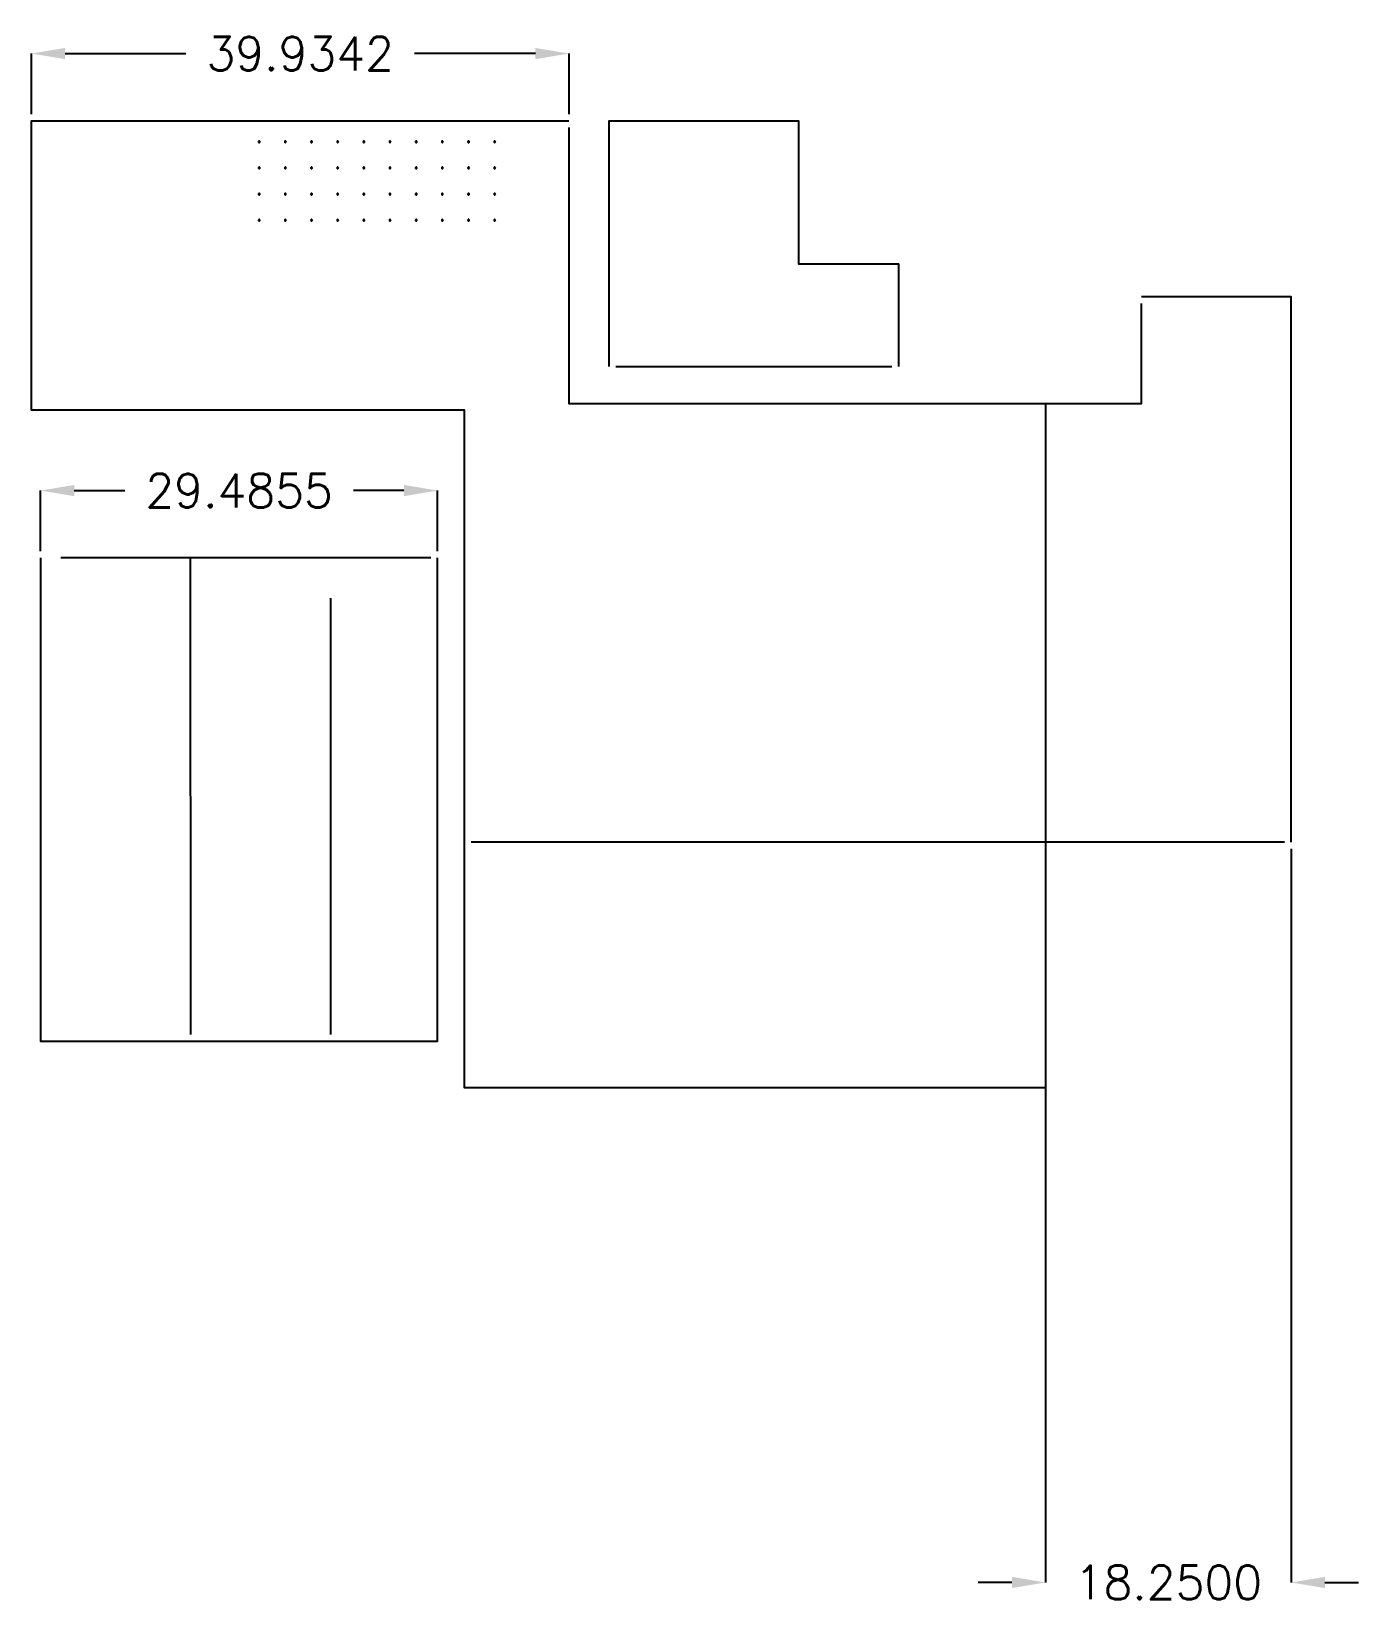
# Model space of a CAD drawing. Header units: millimetres. Extents: x -33 to 66, y 93 to 210.
import ezdxf

# ---------------------------------------------------------------- set-up
doc = ezdxf.new("R2010")
doc.units = ezdxf.units.MM
for name, color, linetype in [('BOT_Full_CutOut_45', 3, 'Continuous'), ('BOT_Partial_CutOut_45', 4, 'Continuous'), ('DIMENSION', 3, 'Continuous'), ('TOP_Full_CutOut_90', 7, 'Continuous'), ('TOP_Partial_CutOut_45', 1, 'Continuous')]:
    doc.layers.add(name, color=color, linetype=linetype)
doc.styles.get("Standard").update_dxf_attribs({"font": 'txt.shx'})
doc.dimstyles.get("Standard").update_dxf_attribs({"dimscale": 100, "dimtxt": 2.5, "dimasz": 2.5, "dimexe": 0, "dimexo": 0.5, "dimgap": 1, "dimtad": 0, "dimtoh": 1, "dimdec": 4, "dimzin": 0, "dimdsep": 46, "dimtxsty": 'Standard', "dimcen": 2.5, "dimadec": 0, "dimazin": 0, "dimtfac": 1, "dimtdec": 4, "dimtofl": 0, "dimtmove": 0, "dimatfit": 3, "dimfxl": 1, "dimtolj": 1, "dimtzin": 0, "dimarcsym": 0})

# ---------------------------------------------------------------- blocks, each defined once
blk = doc.blocks.new('*D78')
at = {"layer": 'Defpoints', "color": 0}
for p in [(-31.893029, 175.965005), (-31.893029, 170.964664), (-2.407486, 170.965005)]:
    blk.add_point(p, dxfattribs=at)
at = {"layer": 'DIMENSION', "color": 0, "lineweight": -2}
for p, q in [((-31.893029, 171.464664), (-31.893029, 175.965005)), ((-29.393029, 175.965005), (-25.650257, 175.965005)), ((-4.907486, 175.965005), (-8.650257, 175.965005)), ((-2.407486, 171.465005), (-2.407486, 175.965005))]:
    blk.add_line(p, q, dxfattribs=at)
at = {"layer": 'DIMENSION', "color": 0}
for points in [[(-29.393029, 176.381672), (-29.393029, 175.548338), (-31.893029, 175.965005)], [(-4.907486, 175.548338), (-4.907486, 176.381672), (-2.407486, 175.965005)]]:
    blk.add_solid(points, dxfattribs=at)
at = {"layer": 'DIMENSION', "color": 0, "insert": (-17.150257, 175.965005), "char_height": 2.5, "attachment_point": 5}
blk.add_mtext('\\A1;29.4855', dxfattribs=at)
blk = doc.blocks.new('*D81')
at = {"layer": 'Defpoints', "color": 0}
for p in [(42.76004, 149.847849), (61.01004, 149.847868), (61.01004, 94.847849)]:
    blk.add_point(p, dxfattribs=at)
at = {"layer": 'DIMENSION', "color": 0, "lineweight": -2}
for p, q in [((42.76004, 149.347849), (42.76004, 94.847849)), ((61.01004, 149.347868), (61.01004, 94.847849)), ((40.26004, 94.847849), (37.76004, 94.847849)), ((63.51004, 94.847849), (66.01004, 94.847849))]:
    blk.add_line(p, q, dxfattribs=at)
at = {"layer": 'DIMENSION', "color": 0}
for points in [[(40.26004, 94.431182), (40.26004, 95.264516), (42.76004, 94.847849)], [(63.51004, 95.264516), (63.51004, 94.431182), (61.01004, 94.847849)]]:
    blk.add_solid(points, dxfattribs=at)
at = {"layer": 'DIMENSION', "color": 0, "insert": (51.88504, 94.847849), "char_height": 2.5, "attachment_point": 5}
blk.add_mtext('\\A1;18.2500', dxfattribs=at)
blk = doc.blocks.new('*D82')
at = {"layer": 'Defpoints', "color": 0}
for p in [(7.358689, 208.428841), (-32.575481, 203.427055), (7.358689, 203.428841)]:
    blk.add_point(p, dxfattribs=at)
at = {"layer": 'DIMENSION', "color": 0, "lineweight": -2}
for p, q in [((-32.575481, 203.927055), (-32.575481, 208.428841)), ((-30.075481, 208.428841), (-21.108396, 208.428841)), ((4.858689, 208.428841), (-4.108396, 208.428841)), ((7.358689, 203.928841), (7.358689, 208.428841))]:
    blk.add_line(p, q, dxfattribs=at)
at = {"layer": 'DIMENSION', "color": 0}
for points in [[(-30.075481, 208.845508), (-30.075481, 208.012175), (-32.575481, 208.428841)], [(4.858689, 208.012175), (4.858689, 208.845508), (7.358689, 208.428841)]]:
    blk.add_solid(points, dxfattribs=at)
at = {"layer": 'DIMENSION', "color": 0, "insert": (-12.608396, 208.428841), "char_height": 2.5, "attachment_point": 5}
blk.add_mtext('\\A1;39.9342', dxfattribs=at)

msp = doc.modelspace()

# ---------------------------------------------------------------- linework, layer by layer
at = {"layer": 'BOT_Full_CutOut_45', "linetype": 'Continuous'}
for points in [[(7.341108, 202.92869), (7.341879, 182.428743), (42.758642, 182.430398), (49.888642, 182.430704), (49.888642, 189.864461)], [(10.839974, 185.178705), (31.339921, 185.178851)]]:
    msp.add_lwpolyline(points, dxfattribs=at)
at = {"layer": 'BOT_Full_CutOut_45'}
for points in [[(-2.907486, 170.965005), (-30.393029, 170.964664)], [(60.51004, 149.847849), (42.76004, 149.847849), (42.76004, 132.097849)]]:
    msp.add_lwpolyline(points, dxfattribs=at)
at = {"layer": 'BOT_Partial_CutOut_45'}
for points in [[(42.758642, 182.430398), (42.76004, 149.847849), (0.093416, 149.847849)], [(-20.774544, 170.964664), (-20.773029, 135.54815)]]:
    msp.add_lwpolyline(points, dxfattribs=at)
at = {"layer": 'TOP_Full_CutOut_90', "linetype": 'Continuous'}
for points in [[(42.76004, 131.597849), (-0.406592, 131.597849), (-0.406385, 145.180136), (-0.407955, 181.92853), (-32.574562, 181.927155), (-32.575481, 203.427055), (-16.658864, 203.427055), (-16.658864, 203.427055), (2.837798, 203.428505), (2.837798, 203.428505), (7.341087, 203.42869)], [(10.339974, 185.178735), (10.341087, 203.42869), (24.408909, 203.429091), (24.408661, 195.309062), (24.408585, 192.809062), (31.840386, 192.808835), (31.839921, 185.17882)]]:
    msp.add_lwpolyline(points, dxfattribs=at)
at = {"layer": 'TOP_Full_CutOut_90'}
for points in [[(-15.677936, 201.919997), (-15.694157, 201.909158), (-15.704996, 201.892937), (-15.708802, 201.873803), (-15.704996, 201.854669), (-15.694157, 201.838448), (-15.677936, 201.827609), (-15.658802, 201.823803), (-15.639668, 201.827609), (-15.623446, 201.838448), (-15.612608, 201.854669), (-15.608802, 201.873803), (-15.612608, 201.892937), (-15.623446, 201.909158), (-15.639668, 201.919997), (-15.658802, 201.923803), (-15.677936, 201.919997)], [(-13.733936, 201.919997), (-13.750157, 201.909158), (-13.760996, 201.892937), (-13.764802, 201.873803), (-13.760996, 201.854669), (-13.750157, 201.838448), (-13.733936, 201.827609), (-13.714802, 201.823803), (-13.695668, 201.827609), (-13.679446, 201.838448), (-13.668608, 201.854669), (-13.664802, 201.873803), (-13.668608, 201.892937), (-13.679446, 201.909158), (-13.695668, 201.919997), (-13.714802, 201.923803), (-13.733936, 201.919997)], [(-11.789936, 201.919997), (-11.806157, 201.909158), (-11.816996, 201.892937), (-11.820802, 201.873803), (-11.816996, 201.854669), (-11.806157, 201.838448), (-11.789936, 201.827609), (-11.770802, 201.823803), (-11.751668, 201.827609), (-11.735446, 201.838448), (-11.724608, 201.854669), (-11.720802, 201.873803), (-11.724608, 201.892937), (-11.735446, 201.909158), (-11.751668, 201.919997), (-11.770802, 201.923803), (-11.789936, 201.919997)], [(-9.845936, 201.919997), (-9.862157, 201.909158), (-9.872996, 201.892937), (-9.876802, 201.873803), (-9.872996, 201.854669), (-9.862157, 201.838448), (-9.845936, 201.827609), (-9.826802, 201.823803), (-9.807668, 201.827609), (-9.791446, 201.838448), (-9.780608, 201.854669), (-9.776802, 201.873803), (-9.780608, 201.892937), (-9.791446, 201.909158), (-9.807668, 201.919997), (-9.826802, 201.923803), (-9.845936, 201.919997)], [(-7.901936, 201.919997), (-7.918157, 201.909158), (-7.928996, 201.892937), (-7.932802, 201.873803), (-7.928996, 201.854669), (-7.918157, 201.838448), (-7.901936, 201.827609), (-7.882802, 201.823803), (-7.863668, 201.827609), (-7.847446, 201.838448), (-7.836608, 201.854669), (-7.832802, 201.873803), (-7.836608, 201.892937), (-7.847446, 201.909158), (-7.863668, 201.919997), (-7.882802, 201.923803), (-7.901936, 201.919997)], [(-5.957936, 201.919997), (-5.974157, 201.909158), (-5.984996, 201.892937), (-5.988802, 201.873803), (-5.984996, 201.854669), (-5.974157, 201.838448), (-5.957936, 201.827609), (-5.938802, 201.823803), (-5.919668, 201.827609), (-5.903446, 201.838448), (-5.892608, 201.854669), (-5.888802, 201.873803), (-5.892608, 201.892937), (-5.903446, 201.909158), (-5.919668, 201.919997), (-5.938802, 201.923803), (-5.957936, 201.919997)], [(-4.013936, 201.919997), (-4.030157, 201.909158), (-4.040996, 201.892937), (-4.044802, 201.873803), (-4.040996, 201.854669), (-4.030157, 201.838448), (-4.013936, 201.827609), (-3.994802, 201.823803), (-3.975668, 201.827609), (-3.959446, 201.838448), (-3.948608, 201.854669), (-3.944802, 201.873803), (-3.948608, 201.892937), (-3.959446, 201.909158), (-3.975668, 201.919997), (-3.994802, 201.923803), (-4.013936, 201.919997)], [(-2.069936, 201.919997), (-2.086157, 201.909158), (-2.096996, 201.892937), (-2.100802, 201.873803), (-2.096996, 201.854669), (-2.086157, 201.838448), (-2.069936, 201.827609), (-2.050802, 201.823803), (-2.031668, 201.827609), (-2.015446, 201.838448), (-2.004608, 201.854669), (-2.000802, 201.873803), (-2.004608, 201.892937), (-2.015446, 201.909158), (-2.031668, 201.919997), (-2.050802, 201.923803), (-2.069936, 201.919997)], [(-0.125936, 201.919997), (-0.142157, 201.909158), (-0.152996, 201.892937), (-0.156802, 201.873803), (-0.152996, 201.854669), (-0.142157, 201.838448), (-0.125936, 201.827609), (-0.106802, 201.823803), (-0.087668, 201.827609), (-0.071446, 201.838448), (-0.060608, 201.854669), (-0.056802, 201.873803), (-0.060608, 201.892937), (-0.071446, 201.909158), (-0.087668, 201.919997), (-0.106802, 201.923803), (-0.125936, 201.919997)], [(1.818064, 201.919997), (1.801843, 201.909158), (1.791004, 201.892937), (1.787198, 201.873803), (1.791004, 201.854669), (1.801843, 201.838448), (1.818064, 201.827609), (1.837198, 201.823803), (1.856332, 201.827609), (1.872554, 201.838448), (1.883392, 201.854669), (1.887198, 201.873803), (1.883392, 201.892937), (1.872554, 201.909158), (1.856332, 201.919997), (1.837198, 201.923803), (1.818064, 201.919997)], [(-15.677936, 199.975997), (-15.694157, 199.965158), (-15.704996, 199.948937), (-15.708802, 199.929803), (-15.704996, 199.910669), (-15.694157, 199.894448), (-15.677936, 199.883609), (-15.658802, 199.879803), (-15.639668, 199.883609), (-15.623446, 199.894448), (-15.612608, 199.910669), (-15.608802, 199.929803), (-15.612608, 199.948937), (-15.623446, 199.965158), (-15.639668, 199.975997), (-15.658802, 199.979803), (-15.677936, 199.975997)], [(-13.733936, 199.975997), (-13.750157, 199.965158), (-13.760996, 199.948937), (-13.764802, 199.929803), (-13.760996, 199.910669), (-13.750157, 199.894448), (-13.733936, 199.883609), (-13.714802, 199.879803), (-13.695668, 199.883609), (-13.679446, 199.894448), (-13.668608, 199.910669), (-13.664802, 199.929803), (-13.668608, 199.948937), (-13.679446, 199.965158), (-13.695668, 199.975997), (-13.714802, 199.979803), (-13.733936, 199.975997)], [(-11.789936, 199.975997), (-11.806157, 199.965158), (-11.816996, 199.948937), (-11.820802, 199.929803), (-11.816996, 199.910669), (-11.806157, 199.894448), (-11.789936, 199.883609), (-11.770802, 199.879803), (-11.751668, 199.883609), (-11.735446, 199.894448), (-11.724608, 199.910669), (-11.720802, 199.929803), (-11.724608, 199.948937), (-11.735446, 199.965158), (-11.751668, 199.975997), (-11.770802, 199.979803), (-11.789936, 199.975997)], [(-9.845936, 199.975997), (-9.862157, 199.965158), (-9.872996, 199.948937), (-9.876802, 199.929803), (-9.872996, 199.910669), (-9.862157, 199.894448), (-9.845936, 199.883609), (-9.826802, 199.879803), (-9.807668, 199.883609), (-9.791446, 199.894448), (-9.780608, 199.910669), (-9.776802, 199.929803), (-9.780608, 199.948937), (-9.791446, 199.965158), (-9.807668, 199.975997), (-9.826802, 199.979803), (-9.845936, 199.975997)], [(-7.901936, 199.975997), (-7.918157, 199.965158), (-7.928996, 199.948937), (-7.932802, 199.929803), (-7.928996, 199.910669), (-7.918157, 199.894448), (-7.901936, 199.883609), (-7.882802, 199.879803), (-7.863668, 199.883609), (-7.847446, 199.894448), (-7.836608, 199.910669), (-7.832802, 199.929803), (-7.836608, 199.948937), (-7.847446, 199.965158), (-7.863668, 199.975997), (-7.882802, 199.979803), (-7.901936, 199.975997)], [(-5.957936, 199.975997), (-5.974157, 199.965158), (-5.984996, 199.948937), (-5.988802, 199.929803), (-5.984996, 199.910669), (-5.974157, 199.894448), (-5.957936, 199.883609), (-5.938802, 199.879803), (-5.919668, 199.883609), (-5.903446, 199.894448), (-5.892608, 199.910669), (-5.888802, 199.929803), (-5.892608, 199.948937), (-5.903446, 199.965158), (-5.919668, 199.975997), (-5.938802, 199.979803), (-5.957936, 199.975997)], [(-4.013936, 199.975997), (-4.030157, 199.965158), (-4.040996, 199.948937), (-4.044802, 199.929803), (-4.040996, 199.910669), (-4.030157, 199.894448), (-4.013936, 199.883609), (-3.994802, 199.879803), (-3.975668, 199.883609), (-3.959446, 199.894448), (-3.948608, 199.910669), (-3.944802, 199.929803), (-3.948608, 199.948937), (-3.959446, 199.965158), (-3.975668, 199.975997), (-3.994802, 199.979803), (-4.013936, 199.975997)], [(-2.069936, 199.975997), (-2.086157, 199.965158), (-2.096996, 199.948937), (-2.100802, 199.929803), (-2.096996, 199.910669), (-2.086157, 199.894448), (-2.069936, 199.883609), (-2.050802, 199.879803), (-2.031668, 199.883609), (-2.015446, 199.894448), (-2.004608, 199.910669), (-2.000802, 199.929803), (-2.004608, 199.948937), (-2.015446, 199.965158), (-2.031668, 199.975997), (-2.050802, 199.979803), (-2.069936, 199.975997)], [(-0.125936, 199.975997), (-0.142157, 199.965158), (-0.152996, 199.948937), (-0.156802, 199.929803), (-0.152996, 199.910669), (-0.142157, 199.894448), (-0.125936, 199.883609), (-0.106802, 199.879803), (-0.087668, 199.883609), (-0.071446, 199.894448), (-0.060608, 199.910669), (-0.056802, 199.929803), (-0.060608, 199.948937), (-0.071446, 199.965158), (-0.087668, 199.975997), (-0.106802, 199.979803), (-0.125936, 199.975997)], [(1.818064, 199.975997), (1.801843, 199.965158), (1.791004, 199.948937), (1.787198, 199.929803), (1.791004, 199.910669), (1.801843, 199.894448), (1.818064, 199.883609), (1.837198, 199.879803), (1.856332, 199.883609), (1.872554, 199.894448), (1.883392, 199.910669), (1.887198, 199.929803), (1.883392, 199.948937), (1.872554, 199.965158), (1.856332, 199.975997), (1.837198, 199.979803), (1.818064, 199.975997)], [(-15.677936, 198.031997), (-15.694157, 198.021158), (-15.704996, 198.004937), (-15.708802, 197.985803), (-15.704996, 197.966669), (-15.694157, 197.950448), (-15.677936, 197.939609), (-15.658802, 197.935803), (-15.639668, 197.939609), (-15.623446, 197.950448), (-15.612608, 197.966669), (-15.608802, 197.985803), (-15.612608, 198.004937), (-15.623446, 198.021158), (-15.639668, 198.031997), (-15.658802, 198.035803), (-15.677936, 198.031997)], [(-13.733936, 198.031997), (-13.750157, 198.021158), (-13.760996, 198.004937), (-13.764802, 197.985803), (-13.760996, 197.966669), (-13.750157, 197.950448), (-13.733936, 197.939609), (-13.714802, 197.935803), (-13.695668, 197.939609), (-13.679446, 197.950448), (-13.668608, 197.966669), (-13.664802, 197.985803), (-13.668608, 198.004937), (-13.679446, 198.021158), (-13.695668, 198.031997), (-13.714802, 198.035803), (-13.733936, 198.031997)], [(-11.789936, 198.031997), (-11.806157, 198.021158), (-11.816996, 198.004937), (-11.820802, 197.985803), (-11.816996, 197.966669), (-11.806157, 197.950448), (-11.789936, 197.939609), (-11.770802, 197.935803), (-11.751668, 197.939609), (-11.735446, 197.950448), (-11.724608, 197.966669), (-11.720802, 197.985803), (-11.724608, 198.004937), (-11.735446, 198.021158), (-11.751668, 198.031997), (-11.770802, 198.035803), (-11.789936, 198.031997)], [(-9.845936, 198.031997), (-9.862157, 198.021158), (-9.872996, 198.004937), (-9.876802, 197.985803), (-9.872996, 197.966669), (-9.862157, 197.950448), (-9.845936, 197.939609), (-9.826802, 197.935803), (-9.807668, 197.939609), (-9.791446, 197.950448), (-9.780608, 197.966669), (-9.776802, 197.985803), (-9.780608, 198.004937), (-9.791446, 198.021158), (-9.807668, 198.031997), (-9.826802, 198.035803), (-9.845936, 198.031997)], [(-7.901936, 198.031997), (-7.918157, 198.021158), (-7.928996, 198.004937), (-7.932802, 197.985803), (-7.928996, 197.966669), (-7.918157, 197.950448), (-7.901936, 197.939609), (-7.882802, 197.935803), (-7.863668, 197.939609), (-7.847446, 197.950448), (-7.836608, 197.966669), (-7.832802, 197.985803), (-7.836608, 198.004937), (-7.847446, 198.021158), (-7.863668, 198.031997), (-7.882802, 198.035803), (-7.901936, 198.031997)], [(-5.957936, 198.031997), (-5.974157, 198.021158), (-5.984996, 198.004937), (-5.988802, 197.985803), (-5.984996, 197.966669), (-5.974157, 197.950448), (-5.957936, 197.939609), (-5.938802, 197.935803), (-5.919668, 197.939609), (-5.903446, 197.950448), (-5.892608, 197.966669), (-5.888802, 197.985803), (-5.892608, 198.004937), (-5.903446, 198.021158), (-5.919668, 198.031997), (-5.938802, 198.035803), (-5.957936, 198.031997)], [(-4.013936, 198.031997), (-4.030157, 198.021158), (-4.040996, 198.004937), (-4.044802, 197.985803), (-4.040996, 197.966669), (-4.030157, 197.950448), (-4.013936, 197.939609), (-3.994802, 197.935803), (-3.975668, 197.939609), (-3.959446, 197.950448), (-3.948608, 197.966669), (-3.944802, 197.985803), (-3.948608, 198.004937), (-3.959446, 198.021158), (-3.975668, 198.031997), (-3.994802, 198.035803), (-4.013936, 198.031997)], [(-2.069936, 198.031997), (-2.086157, 198.021158), (-2.096996, 198.004937), (-2.100802, 197.985803), (-2.096996, 197.966669), (-2.086157, 197.950448), (-2.069936, 197.939609), (-2.050802, 197.935803), (-2.031668, 197.939609), (-2.015446, 197.950448), (-2.004608, 197.966669), (-2.000802, 197.985803), (-2.004608, 198.004937), (-2.015446, 198.021158), (-2.031668, 198.031997), (-2.050802, 198.035803), (-2.069936, 198.031997)], [(-0.125936, 198.031997), (-0.142157, 198.021158), (-0.152996, 198.004937), (-0.156802, 197.985803), (-0.152996, 197.966669), (-0.142157, 197.950448), (-0.125936, 197.939609), (-0.106802, 197.935803), (-0.087668, 197.939609), (-0.071446, 197.950448), (-0.060608, 197.966669), (-0.056802, 197.985803), (-0.060608, 198.004937), (-0.071446, 198.021158), (-0.087668, 198.031997), (-0.106802, 198.035803), (-0.125936, 198.031997)], [(1.818064, 198.031997), (1.801843, 198.021158), (1.791004, 198.004937), (1.787198, 197.985803), (1.791004, 197.966669), (1.801843, 197.950448), (1.818064, 197.939609), (1.837198, 197.935803), (1.856332, 197.939609), (1.872554, 197.950448), (1.883392, 197.966669), (1.887198, 197.985803), (1.883392, 198.004937), (1.872554, 198.021158), (1.856332, 198.031997), (1.837198, 198.035803), (1.818064, 198.031997)], [(-15.677936, 196.087997), (-15.694157, 196.077158), (-15.704996, 196.060937), (-15.708802, 196.041803), (-15.704996, 196.022669), (-15.694157, 196.006448), (-15.677936, 195.995609), (-15.658802, 195.991803), (-15.639668, 195.995609), (-15.623446, 196.006448), (-15.612608, 196.022669), (-15.608802, 196.041803), (-15.612608, 196.060937), (-15.623446, 196.077158), (-15.639668, 196.087997), (-15.658802, 196.091803), (-15.677936, 196.087997)], [(-13.733936, 196.087997), (-13.750157, 196.077158), (-13.760996, 196.060937), (-13.764802, 196.041803), (-13.760996, 196.022669), (-13.750157, 196.006448), (-13.733936, 195.995609), (-13.714802, 195.991803), (-13.695668, 195.995609), (-13.679446, 196.006448), (-13.668608, 196.022669), (-13.664802, 196.041803), (-13.668608, 196.060937), (-13.679446, 196.077158), (-13.695668, 196.087997), (-13.714802, 196.091803), (-13.733936, 196.087997)], [(-11.789936, 196.087997), (-11.806157, 196.077158), (-11.816996, 196.060937), (-11.820802, 196.041803), (-11.816996, 196.022669), (-11.806157, 196.006448), (-11.789936, 195.995609), (-11.770802, 195.991803), (-11.751668, 195.995609), (-11.735446, 196.006448), (-11.724608, 196.022669), (-11.720802, 196.041803), (-11.724608, 196.060937), (-11.735446, 196.077158), (-11.751668, 196.087997), (-11.770802, 196.091803), (-11.789936, 196.087997)], [(-9.845936, 196.087997), (-9.862157, 196.077158), (-9.872996, 196.060937), (-9.876802, 196.041803), (-9.872996, 196.022669), (-9.862157, 196.006448), (-9.845936, 195.995609), (-9.826802, 195.991803), (-9.807668, 195.995609), (-9.791446, 196.006448), (-9.780608, 196.022669), (-9.776802, 196.041803), (-9.780608, 196.060937), (-9.791446, 196.077158), (-9.807668, 196.087997), (-9.826802, 196.091803), (-9.845936, 196.087997)], [(-7.901936, 196.087997), (-7.918157, 196.077158), (-7.928996, 196.060937), (-7.932802, 196.041803), (-7.928996, 196.022669), (-7.918157, 196.006448), (-7.901936, 195.995609), (-7.882802, 195.991803), (-7.863668, 195.995609), (-7.847446, 196.006448), (-7.836608, 196.022669), (-7.832802, 196.041803), (-7.836608, 196.060937), (-7.847446, 196.077158), (-7.863668, 196.087997), (-7.882802, 196.091803), (-7.901936, 196.087997)], [(-5.957936, 196.087997), (-5.974157, 196.077158), (-5.984996, 196.060937), (-5.988802, 196.041803), (-5.984996, 196.022669), (-5.974157, 196.006448), (-5.957936, 195.995609), (-5.938802, 195.991803), (-5.919668, 195.995609), (-5.903446, 196.006448), (-5.892608, 196.022669), (-5.888802, 196.041803), (-5.892608, 196.060937), (-5.903446, 196.077158), (-5.919668, 196.087997), (-5.938802, 196.091803), (-5.957936, 196.087997)], [(-4.013936, 196.087997), (-4.030157, 196.077158), (-4.040996, 196.060937), (-4.044802, 196.041803), (-4.040996, 196.022669), (-4.030157, 196.006448), (-4.013936, 195.995609), (-3.994802, 195.991803), (-3.975668, 195.995609), (-3.959446, 196.006448), (-3.948608, 196.022669), (-3.944802, 196.041803), (-3.948608, 196.060937), (-3.959446, 196.077158), (-3.975668, 196.087997), (-3.994802, 196.091803), (-4.013936, 196.087997)], [(-2.069936, 196.087997), (-2.086157, 196.077158), (-2.096996, 196.060937), (-2.100802, 196.041803), (-2.096996, 196.022669), (-2.086157, 196.006448), (-2.069936, 195.995609), (-2.050802, 195.991803), (-2.031668, 195.995609), (-2.015446, 196.006448), (-2.004608, 196.022669), (-2.000802, 196.041803), (-2.004608, 196.060937), (-2.015446, 196.077158), (-2.031668, 196.087997), (-2.050802, 196.091803), (-2.069936, 196.087997)], [(-0.125936, 196.087997), (-0.142157, 196.077158), (-0.152996, 196.060937), (-0.156802, 196.041803), (-0.152996, 196.022669), (-0.142157, 196.006448), (-0.125936, 195.995609), (-0.106802, 195.991803), (-0.087668, 195.995609), (-0.071446, 196.006448), (-0.060608, 196.022669), (-0.056802, 196.041803), (-0.060608, 196.060937), (-0.071446, 196.077158), (-0.087668, 196.087997), (-0.106802, 196.091803), (-0.125936, 196.087997)], [(1.818064, 196.087997), (1.801843, 196.077158), (1.791004, 196.060937), (1.787198, 196.041803), (1.791004, 196.022669), (1.801843, 196.006448), (1.818064, 195.995609), (1.837198, 195.991803), (1.856332, 195.995609), (1.872554, 196.006448), (1.883392, 196.022669), (1.887198, 196.041803), (1.883392, 196.060937), (1.872554, 196.077158), (1.856332, 196.087997), (1.837198, 196.091803), (1.818064, 196.087997)], [(61.01004, 149.847868), (61.008801, 182.431175), (61.008631, 190.364461), (57.508642, 190.364461), (49.888642, 190.364461)], [(-31.893029, 170.964664), (-31.893029, 135.048144), (-2.407486, 135.048497), (-2.407486, 170.965005)]]:
    msp.add_lwpolyline(points, dxfattribs=at)
at = {"layer": 'TOP_Partial_CutOut_45'}
msp.add_lwpolyline([(-10.341243, 135.54815), (-10.341243, 167.965005)], dxfattribs=at)

# ---------------------------------------------------------------- dimensions: what is measured, and where the dimension line sits
at = {"layer": 'DIMENSION'}
for base, p1, p2, picture, middle in [((7.358689, 208.428841), (-32.575481, 203.427055), (7.358689, 203.428841), '*D82', (-12.608396, 208.428841)), ((-31.893029, 175.965005), (-2.407486, 170.965005), (-31.893029, 170.964664), '*D78', (-17.150257, 175.965005)), ((61.01004, 94.847849), (42.76004, 149.847849), (61.01004, 149.847868), '*D81', (51.88504, 94.847849))]:
    dim = msp.add_linear_dim(base=base, p1=p1, p2=p2, dimstyle='Standard', override={"dimscale": 1, "dimlfac": 1, "dimtxsty": 'Standard', "dimsah": 1, "dimtolj": 1}, dxfattribs=at)
    dim.commit()
    dim.dimension.update_dxf_attribs({"geometry": picture, "text_midpoint": middle})

doc.saveas('drawing.dxf')
